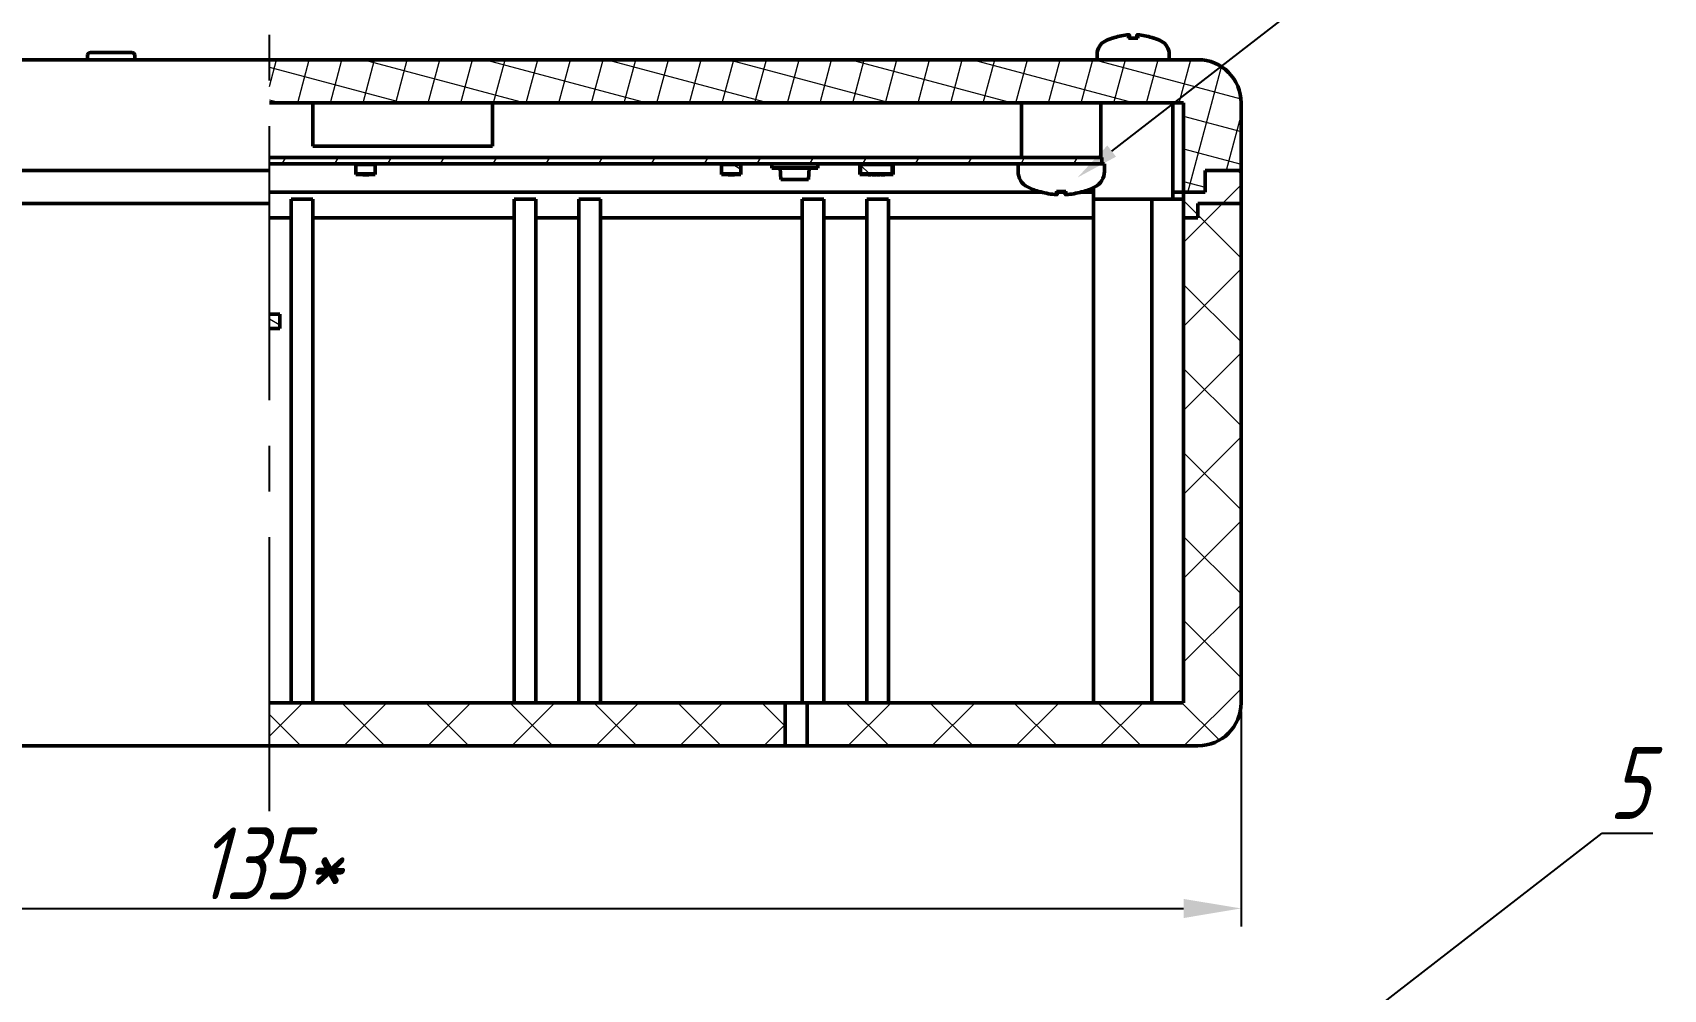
# Model space of a CAD drawing. Header units: millimetres. Extents: x 3004 to 4026, y 1209 to 1506.
# Drawn here: x 3114.4 to 3227.7, y 1303.8 to 1370.3 of the extents above; entities that cross this region are included whole.
import ezdxf
from ezdxf import colors
from ezdxf.entities.mleader import LeaderData, LeaderLine
from ezdxf.math import Vec2, Vec3

# ---------------------------------------------------------------- set-up
doc = ezdxf.new("R2010")
doc.units = ezdxf.units.MM
doc.linetypes.add('CENTER2', pattern=[28.575, 19.05, -3.175, 3.175, -3.175])
for name, color, linetype, lineweight in [('Tonk', 7, 'Continuous', 25), ('Видимый контур (ГОСТ)', 7, 'Continuous', 50), ('Штриховка (ГОСТ)', 7, 'Continuous', 18)]:
    doc.layers.add(name, color=color, linetype=linetype, lineweight=lineweight)
doc.styles.get("Standard").update_dxf_attribs({"font": '', "width": 0.8, "oblique": 15})
doc.styles.get('Standard').set_extended_font_data('GOST type B')
doc.dimstyles.new('ISO-25', dxfattribs={"dimtxt": 2.5, "dimasz": 2.5, "dimexe": 1.25, "dimexo": 0.625, "dimtad": 1, "dimtxsty": 'Standard', "dimcen": 2.5, "dimadec": 0, "dimazin": 0, "dimtfac": 1, "dimtmove": 0, "dimatfit": 3, "dimfxl": 1, "dimarcsym": 0})
pattern_1 = [(150.0002, (3000.2247, 1209.501), (-1.58749, -2.749637), [])]

# ---------------------------------------------------------------- blocks, each defined once
blk = doc.blocks.new('*D21')
at = {"layer": 'Tonk', "color": 0, "lineweight": -2, "transparency": 16777216}
for p, q in [((3063.39, 1323.07), (3063.39, 1308.14)), ((3198.39, 1323.07), (3198.39, 1308.14)), ((3067.39, 1309.39), (3194.39, 1309.39))]:
    blk.add_line(p, q, dxfattribs=at)
at = {"layer": 'Tonk', "color": 0, "transparency": 16777216}
for points in [[(3067.39, 1310.05), (3067.39, 1308.72), (3063.39, 1309.39)], [(3194.39, 1310.05), (3194.39, 1308.72), (3198.39, 1309.39)]]:
    blk.add_solid(points, dxfattribs=at)
at = {"layer": 'Tonk', "color": 0, "transparency": 16777216, "insert": (3130.89, 1312.52), "char_height": 2.5, "attachment_point": 5}
blk.add_mtext('{\\H2x;135*}', dxfattribs=at)
blk = doc.blocks.new('*U33')
at = {"layer": 'Tonk', "color": 0, "linetype": 'CENTER2', "transparency": 16777216}
blk.add_line((0, -26.05), (0, 32.74), dxfattribs=at)

msp = doc.modelspace()

# ---------------------------------------------------------------- hatches: boundary and pattern name
at = {"layer": 'Штриховка (ГОСТ)'}
h = msp.add_hatch(dxfattribs=at)
h.set_pattern_fill('ANSI37', color=256, scale=0.69, angle=120, style=0)
edge = h.paths.add_edge_path()
edge.add_ellipse((3195.392, 1365.39), major_axis=(3, 0), ratio=1, start_angle=0, end_angle=90)
edge.add_line((3195.392, 1368.39), (3130.892, 1368.39))
edge.add_line((3130.892, 1368.39), (3130.892, 1365.39))
edge.add_line((3130.892, 1365.39), (3194.392, 1365.39))
edge.add_line((3194.392, 1365.39), (3194.392, 1359.151))
edge.add_line((3194.392, 1359.151), (3195.902, 1359.151))
edge.add_line((3195.902, 1359.151), (3195.902, 1360.712))
edge.add_line((3195.902, 1360.712), (3198.392, 1360.712))
edge.add_line((3198.392, 1360.712), (3198.392, 1365.39))
h = msp.add_hatch(dxfattribs=at)
h.set_pattern_fill('ANSI31', color=256, scale=25.4, angle=14.99998, style=0)
h.set_pattern_definition([(60, (3000.2247, 1209.501), (-2.74963, 1.5875), [])])
h.paths.add_polyline_path([(3188.717, 1361.59), (3188.717, 1361.152), (3174.21, 1361.152), (3173.81, 1361.152), (3172.31, 1361.152), (3171.91, 1361.152), (3163.64, 1361.152), (3162.29, 1361.152), (3138.24, 1361.152), (3136.89, 1361.152), (3130.892, 1361.152), (3130.892, 1361.59)])
h = msp.add_hatch(dxfattribs=at)
h.set_pattern_fill('ANSI37', color=256, scale=1.3, style=0)
edge = h.paths.add_edge_path()
edge.add_line((3195.892, 1360.69), (3198.392, 1360.69))
edge.add_line((3198.392, 1360.69), (3198.392, 1323.69))
edge.add_ellipse((3195.392, 1323.69), major_axis=(0, -3), ratio=1, start_angle=0, end_angle=90, ccw=False)
edge.add_line((3195.392, 1320.69), (3168.248, 1320.69))
edge.add_line((3168.248, 1320.69), (3168.248, 1323.69))
edge.add_line((3168.248, 1323.69), (3194.392, 1323.69))
edge.add_line((3194.392, 1323.69), (3194.392, 1359.19))
edge.add_line((3194.392, 1359.19), (3195.892, 1359.19))
edge.add_line((3195.892, 1359.19), (3195.892, 1360.69))
h.paths.add_polyline_path([(3130.892, 1323.69), (3166.722, 1323.69), (3166.722, 1320.69), (3130.892, 1320.69)])
h = msp.add_hatch(dxfattribs=at)
h.set_pattern_fill('ANSI31', color=256, scale=25.4, angle=105.00025, style=0)
h.set_pattern_definition(pattern_1)
h.paths.add_polyline_path([(3162.29, 1360.452), (3162.29, 1361.102), (3163.64, 1361.102), (3163.64, 1360.452), (3163.49, 1360.452), (3162.44, 1360.452)])
h = msp.add_hatch(dxfattribs=at)
h.set_pattern_fill('ANSI31', color=256, scale=25.4, angle=90.00021, style=0)
h.set_pattern_definition([(135.0002, (3000.2247, 1209.501), (-2.245056, -2.245072), [])])
h.paths.add_polyline_path([(3171.96, 1360.452), (3171.96, 1361.102), (3172.31, 1361.102), (3173.81, 1361.102), (3174.16, 1361.102), (3174.16, 1360.452), (3173.81, 1360.452), (3172.31, 1360.452)])
h = msp.add_hatch(dxfattribs=at)
h.set_pattern_fill('ANSI31', color=256, scale=25.4, angle=-14.99998, style=0)
h.set_pattern_definition([(30, (3000.2247, 1209.501), (-1.5875, 2.74963), [])])
h.paths.add_polyline_path([(3172.802, 1360.392), (3172.766, 1360.392), (3172.766, 1360.402), (3172.678, 1360.402), (3172.678, 1360.392), (3172.5, 1360.392), (3172.5, 1360.402), (3172.31, 1360.402), (3172.31, 1360.452), (3173.81, 1360.452), (3173.81, 1360.402), (3173.652, 1360.402), (3173.652, 1360.392), (3173.617, 1360.392), (3173.617, 1360.402), (3173.418, 1360.402), (3173.418, 1360.392), (3173.382, 1360.392), (3173.382, 1360.402), (3173.272, 1360.402), (3173.272, 1360.392), (3173.145, 1360.392), (3173.145, 1360.402), (3173.037, 1360.402), (3173.037, 1360.392), (3173.001, 1360.392), (3173.001, 1360.402), (3172.802, 1360.402)])
h = msp.add_hatch(dxfattribs=at)
h.set_pattern_fill('ANSI31', color=256, scale=25.4, angle=105.00025, style=0)
h.set_pattern_definition(pattern_1)
h.paths.add_polyline_path([(3130.892, 1350.702), (3131.612, 1350.702), (3131.612, 1349.702), (3130.892, 1349.702)])

# ---------------------------------------------------------------- linework, layer by layer
at = {"layer": 'Видимый контур (ГОСТ)'}
for p, q in [((3189.491, 1369.897), (3189.476, 1369.897)), ((3191.218, 1369.897), (3190.566, 1369.897)), ((3190.634, 1370.112), (3190.652, 1369.897)), ((3191.15, 1370.112), (3191.132, 1369.897)), ((3192.308, 1369.897), (3192.294, 1369.897)), ((3118.252, 1368.701), (3118.241, 1368.39)), ((3118.452, 1368.894), (3121.328, 1368.894)), ((3121.528, 1368.701), (3121.539, 1368.39)), ((3188.392, 1368.79), (3188.392, 1368.39)), ((3193.392, 1368.79), (3193.392, 1368.39)), ((3066.392, 1368.39), (3130.892, 1368.39)), ((3130.892, 1368.39), (3195.392, 1368.39)), ((3194.392, 1365.39), (3130.892, 1365.39)), ((3133.893, 1362.39), (3133.893, 1365.39)), ((3146.393, 1365.39), (3146.393, 1362.39)), ((3183.142, 1361.59), (3183.142, 1365.39)), ((3188.642, 1361.59), (3188.642, 1365.39)), ((3193.642, 1358.69), (3193.642, 1365.39)), ((3194.392, 1357.39), (3194.392, 1365.39)), ((3198.392, 1365.39), (3198.392, 1358.39)), ((3146.393, 1362.39), (3133.893, 1362.39)), ((3066.392, 1360.69), (3130.892, 1360.69)), ((3130.892, 1361.59), (3188.717, 1361.59)), ((3188.717, 1361.152), (3130.892, 1361.152)), ((3136.89, 1361.152), (3138.24, 1361.152)), ((3136.89, 1361.102), (3136.89, 1361.152)), ((3136.89, 1360.452), (3136.89, 1361.102)), ((3136.89, 1361.102), (3138.24, 1361.102)), ((3138.24, 1361.102), (3136.89, 1361.102)), ((3138.24, 1361.152), (3138.24, 1361.102)), ((3138.24, 1361.102), (3138.24, 1360.452)), ((3162.29, 1361.152), (3163.64, 1361.152)), ((3162.29, 1361.102), (3162.29, 1361.152)), ((3162.29, 1360.452), (3162.29, 1361.102)), ((3162.29, 1361.102), (3163.64, 1361.102)), ((3163.64, 1361.102), (3162.29, 1361.102)), ((3163.64, 1361.152), (3163.64, 1361.102)), ((3163.64, 1361.102), (3163.64, 1360.452)), ((3165.78, 1360.862), (3165.78, 1361.152)), ((3168.98, 1360.862), (3165.78, 1360.862)), ((3165.78, 1360.852), (3165.78, 1360.862)), ((3168.98, 1360.862), (3165.78, 1360.862)), ((3166.38, 1360.852), (3165.78, 1360.852)), ((3166.068, 1360.842), (3166.068, 1360.852)), ((3166.068, 1360.842), (3166.367, 1360.842)), ((3166.367, 1360.842), (3166.367, 1360.852)), ((3166.38, 1360.852), (3168.38, 1360.852)), ((3166.38, 1360.852), (3166.422, 1360.052)), ((3168.338, 1360.052), (3168.38, 1360.852)), ((3168.98, 1360.852), (3168.38, 1360.852)), ((3168.98, 1361.152), (3168.98, 1360.862)), ((3168.98, 1360.852), (3168.98, 1360.862)), ((3171.91, 1361.152), (3172.31, 1361.152)), ((3171.91, 1360.402), (3171.91, 1361.152)), ((3171.96, 1360.452), (3171.96, 1361.102)), ((3171.96, 1361.102), (3174.16, 1361.102)), ((3171.96, 1361.102), (3171.96, 1360.452)), ((3172.31, 1361.102), (3171.96, 1361.102)), ((3172.31, 1361.152), (3172.31, 1361.102)), ((3173.81, 1361.152), (3174.21, 1361.152)), ((3173.81, 1361.102), (3173.81, 1361.152)), ((3174.16, 1361.102), (3173.81, 1361.102)), ((3174.16, 1361.102), (3174.16, 1360.452)), ((3174.16, 1360.452), (3174.16, 1361.102)), ((3174.21, 1361.152), (3174.21, 1360.402)), ((3182.892, 1360.619), (3182.892, 1361.152)), ((3188.717, 1361.59), (3188.717, 1361.152)), ((3188.717, 1361.59), (3188.717, 1361.59)), ((3188.717, 1361.152), (3188.717, 1361.59)), ((3188.717, 1361.152), (3188.717, 1361.152)), ((3188.892, 1361.152), (3188.717, 1361.152)), ((3188.892, 1360.619), (3188.892, 1361.152)), ((3195.892, 1360.69), (3198.392, 1360.69)), ((3195.892, 1359.19), (3195.892, 1360.69)), ((3198.392, 1360.69), (3198.392, 1323.69)), ((3138.24, 1360.452), (3136.89, 1360.452)), ((3136.89, 1360.452), (3136.89, 1360.402)), ((3136.89, 1360.402), (3137.04, 1360.402)), ((3137.04, 1360.452), (3138.09, 1360.452)), ((3137.04, 1360.402), (3137.04, 1360.452)), ((3138.09, 1360.402), (3137.04, 1360.402)), ((3137.368, 1360.392), (3137.368, 1360.402)), ((3137.368, 1360.392), (3137.378, 1360.392)), ((3137.378, 1360.392), (3137.378, 1360.402)), ((3137.378, 1360.392), (3137.419, 1360.392)), ((3137.419, 1360.392), (3137.419, 1360.402)), ((3137.419, 1360.392), (3137.517, 1360.392)), ((3137.517, 1360.392), (3137.517, 1360.402)), ((3137.517, 1360.392), (3137.647, 1360.392)), ((3137.647, 1360.392), (3137.647, 1360.402)), ((3137.647, 1360.392), (3137.788, 1360.392)), ((3137.788, 1360.392), (3137.788, 1360.402)), ((3138.09, 1360.452), (3138.09, 1360.402)), ((3138.09, 1360.402), (3138.24, 1360.402)), ((3138.24, 1360.402), (3138.24, 1360.452)), ((3162.29, 1360.452), (3162.29, 1360.402)), ((3163.64, 1360.452), (3162.29, 1360.452)), ((3162.29, 1360.402), (3162.44, 1360.402)), ((3162.44, 1360.452), (3163.49, 1360.452)), ((3162.44, 1360.402), (3162.44, 1360.452)), ((3163.49, 1360.402), (3162.44, 1360.402)), ((3162.768, 1360.392), (3162.768, 1360.402)), ((3162.768, 1360.392), (3162.778, 1360.392)), ((3162.778, 1360.392), (3162.778, 1360.402)), ((3162.778, 1360.392), (3162.819, 1360.392)), ((3162.819, 1360.392), (3162.819, 1360.402)), ((3162.819, 1360.392), (3162.917, 1360.392)), ((3162.917, 1360.392), (3162.917, 1360.402)), ((3162.917, 1360.392), (3163.047, 1360.392)), ((3163.047, 1360.392), (3163.047, 1360.402)), ((3163.047, 1360.392), (3163.188, 1360.392)), ((3163.188, 1360.392), (3163.188, 1360.402)), ((3163.49, 1360.452), (3163.49, 1360.402)), ((3163.49, 1360.402), (3163.64, 1360.402)), ((3163.64, 1360.402), (3163.64, 1360.452)), ((3166.422, 1360.052), (3168.338, 1360.052)), ((3172.31, 1360.402), (3171.91, 1360.402)), ((3174.16, 1360.452), (3171.96, 1360.452)), ((3171.96, 1360.452), (3172.31, 1360.452)), ((3172.31, 1360.452), (3172.31, 1360.402)), ((3172.31, 1360.452), (3173.81, 1360.452)), ((3172.31, 1360.402), (3172.31, 1360.452)), ((3172.5, 1360.402), (3172.31, 1360.402)), ((3172.479, 1360.392), (3172.479, 1360.402)), ((3172.479, 1360.392), (3172.5, 1360.392)), ((3172.5, 1360.392), (3172.5, 1360.402)), ((3172.678, 1360.392), (3172.5, 1360.392)), ((3172.678, 1360.402), (3172.678, 1360.392)), ((3172.766, 1360.402), (3172.678, 1360.402)), ((3172.766, 1360.392), (3172.766, 1360.402)), ((3172.802, 1360.392), (3172.766, 1360.392)), ((3172.802, 1360.402), (3172.802, 1360.392)), ((3173.001, 1360.402), (3172.802, 1360.402)), ((3172.903, 1360.392), (3172.903, 1360.402)), ((3173.001, 1360.392), (3173.001, 1360.402)), ((3173.037, 1360.392), (3173.001, 1360.392)), ((3173.037, 1360.402), (3173.037, 1360.392)), ((3173.145, 1360.402), (3173.037, 1360.402)), ((3173.094, 1360.392), (3173.094, 1360.402)), ((3173.094, 1360.392), (3173.145, 1360.392)), ((3173.145, 1360.392), (3173.145, 1360.402)), ((3173.272, 1360.392), (3173.145, 1360.392)), ((3173.272, 1360.402), (3173.272, 1360.392)), ((3173.382, 1360.402), (3173.272, 1360.402)), ((3173.272, 1360.392), (3173.325, 1360.392)), ((3173.325, 1360.392), (3173.325, 1360.402)), ((3173.382, 1360.392), (3173.382, 1360.402)), ((3173.418, 1360.392), (3173.382, 1360.392)), ((3173.418, 1360.402), (3173.418, 1360.392)), ((3173.617, 1360.402), (3173.418, 1360.402)), ((3173.518, 1360.392), (3173.518, 1360.402)), ((3173.617, 1360.392), (3173.617, 1360.402)), ((3173.652, 1360.392), (3173.617, 1360.392)), ((3173.652, 1360.402), (3173.652, 1360.392)), ((3173.81, 1360.402), (3173.652, 1360.402)), ((3173.81, 1360.452), (3174.16, 1360.452)), ((3173.81, 1360.402), (3173.81, 1360.452)), ((3173.81, 1360.452), (3173.81, 1360.402)), ((3174.21, 1360.402), (3173.81, 1360.402)), ((3188.142, 1358.69), (3188.142, 1359.503)), ((3130.892, 1358.39), (3066.392, 1358.39)), ((3184.507, 1359.19), (3130.892, 1359.19)), ((3132.392, 1358.69), (3132.392, 1323.69)), ((3132.392, 1358.69), (3133.892, 1358.69)), ((3133.892, 1358.69), (3133.892, 1323.69)), ((3147.892, 1358.69), (3147.892, 1323.69)), ((3147.892, 1358.69), (3149.392, 1358.69)), ((3149.392, 1358.69), (3149.392, 1323.69)), ((3152.392, 1358.69), (3152.392, 1323.69)), ((3152.392, 1358.69), (3153.892, 1358.69)), ((3153.892, 1358.69), (3153.892, 1323.69)), ((3167.892, 1358.69), (3167.892, 1323.69)), ((3167.892, 1358.69), (3169.392, 1358.69)), ((3169.392, 1358.69), (3169.392, 1323.69)), ((3172.392, 1358.69), (3172.392, 1323.69)), ((3172.392, 1358.69), (3173.892, 1358.69)), ((3173.892, 1358.69), (3173.892, 1323.69)), ((3184.35, 1359.232), (3184.363, 1359.232)), ((3185.565, 1359.232), (3186.219, 1359.232)), ((3185.614, 1359.02), (3185.632, 1359.232)), ((3186.156, 1359.19), (3185.628, 1359.19)), ((3186.171, 1359.02), (3186.152, 1359.232)), ((3188.142, 1359.19), (3187.277, 1359.19)), ((3187.421, 1359.232), (3187.434, 1359.232)), ((3188.142, 1358.69), (3192.192, 1358.69)), ((3188.142, 1358.69), (3188.142, 1323.69)), ((3188.142, 1358.69), (3192.192, 1358.69)), ((3194.392, 1358.69), (3192.192, 1358.69)), ((3192.192, 1358.69), (3192.192, 1323.69)), ((3194.392, 1359.19), (3193.642, 1359.19)), ((3194.392, 1359.19), (3195.892, 1359.19)), ((3194.392, 1359.19), (3194.392, 1323.69)), ((3195.392, 1358.39), (3195.392, 1357.39)), ((3198.392, 1358.39), (3195.392, 1358.39)), ((3130.892, 1357.39), (3132.392, 1357.39)), ((3133.892, 1357.39), (3147.892, 1357.39)), ((3149.392, 1357.39), (3152.392, 1357.39)), ((3153.892, 1357.39), (3167.892, 1357.39)), ((3169.392, 1357.39), (3172.392, 1357.39)), ((3173.892, 1357.39), (3188.142, 1357.39)), ((3195.392, 1357.39), (3194.392, 1357.39)), ((3130.892, 1350.702), (3131.612, 1350.702)), ((3131.612, 1350.702), (3131.612, 1349.702)), ((3131.612, 1349.702), (3130.892, 1349.702)), ((3130.892, 1323.69), (3166.722, 1323.69)), ((3166.722, 1323.69), (3166.722, 1320.69)), ((3166.722, 1323.69), (3168.248, 1323.69)), ((3168.248, 1323.69), (3194.392, 1323.69)), ((3168.248, 1320.69), (3168.248, 1323.69)), ((3130.892, 1320.69), (3066.392, 1320.69)), ((3166.722, 1320.69), (3130.892, 1320.69)), ((3168.248, 1320.69), (3166.722, 1320.69)), ((3195.392, 1320.69), (3168.248, 1320.69))]:
    msp.add_line(p, q, dxfattribs=at)
for centre, radius, start, end in [((3190.892, 1365.75), 4.39, 109.45641, 116.26077), ((3189.476, 1369.757), 0.14, 90, 109.45641), ((3192.308, 1369.757), 0.14, 70.54359, 90), ((3190.892, 1365.75), 4.39, 63.73923, 70.54359), ((3118.452, 1368.694), 0.2, 90, 178), ((3121.328, 1368.694), 0.2, 2, 90), ((3189.392, 1368.79), 1, 116.26077, 179.99), ((3192.392, 1368.79), 1, 0.01, 63.73923), ((3195.392, 1365.39), 3, 0, 90), ((3184.092, 1360.619), 1.2, 180.01, 243.32978), ((3185.892, 1364.202), 5.21, 243.32978, 252.29463), ((3185.892, 1364.202), 5.21, 287.70537, 296.67022), ((3187.692, 1360.619), 1.2, 296.67022, 359.99), ((3184.35, 1359.372), 0.14, 252.29463, 270), ((3187.434, 1359.372), 0.14, 270, 287.70537), ((3195.392, 1323.69), 3, 270, 0)]:
    msp.add_arc(centre, radius, start, end, dxfattribs=at)
for centre, major_axis, ratio, start_param, end_param in [((3190.877, 1365.764), (3.046, 3.157), 0.9920917, 0.8679292, 1.1001315), ((3191.053, 1365.764), (-0.384, 4.37), 0.0903208, 0.096395, 0.3285973), ((3190.731, 1365.764), (0.384, 4.37), 0.0903208, 5.954588, 6.1867903), ((3190.907, 1365.764), (3.046, -3.157), 0.9920917, 2.0414611, 2.2736634), ((3185.879, 1364.184), (-4.19, 3.09), 0.9941196, 1.9030578, 2.1144873), ((3186.096, 1364.184), (-0.455, -5.186), 0.0642654, 5.9828971, 6.1943266), ((3185.688, 1364.184), (0.455, -5.186), 0.0642654, 0.0888587, 0.3002882), ((3185.905, 1364.184), (-4.19, -3.09), 0.9941196, 1.0271053, 1.2385348)]:
    msp.add_ellipse(centre, major_axis=major_axis, ratio=ratio, start_param=start_param, end_param=end_param, dxfattribs=at)
for points, knots in [([(3190.457, 1370.111), (3190.477, 1370.113), (3190.499, 1370.115), (3190.54, 1370.118), (3190.559, 1370.118), (3190.591, 1370.119), (3190.605, 1370.119), (3190.625, 1370.117), (3190.631, 1370.115), (3190.634, 1370.113), (3190.634, 1370.112), (3190.633, 1370.111)], [0, 0, 0, 0, 0.006108578, 0.006108578, 0.012217156, 0.012217156, 0.018309373, 0.018309373, 0.02440159, 0.02440159, 0.027283129, 0.027283129, 0.027283129, 0.027283129]), ([(3191.151, 1370.111), (3191.149, 1370.113), (3191.152, 1370.115), (3191.165, 1370.118), (3191.175, 1370.118), (3191.201, 1370.119), (3191.218, 1370.119), (3191.257, 1370.117), (3191.278, 1370.115), (3191.307, 1370.113), (3191.317, 1370.112), (3191.327, 1370.111)], [0, 0, 0, 0, 0.006108578, 0.006108578, 0.012217156, 0.012217156, 0.018309373, 0.018309373, 0.02440159, 0.02440159, 0.027283129, 0.027283129, 0.027283129, 0.027283129]), ([(3172.802, 1360.392), (3172.802, 1360.392), (3172.803, 1360.392), (3172.804, 1360.392), (3172.805, 1360.392), (3172.807, 1360.392), (3172.809, 1360.392), (3172.812, 1360.392), (3172.815, 1360.392), (3172.818, 1360.392), (3172.822, 1360.392), (3172.827, 1360.392), (3172.831, 1360.392), (3172.836, 1360.392), (3172.841, 1360.392), (3172.846, 1360.392), (3172.854, 1360.392), (3172.864, 1360.392), (3172.877, 1360.392), (3172.889, 1360.392), (3172.898, 1360.392), (3172.903, 1360.392)], [0.11939288, 0.11939288, 0.11939288, 0.11939288, 0.12848646, 0.18817513, 0.24510613, 0.29944842, 0.35082294, 0.39994168, 0.44667174, 0.49125453, 0.53337634, 0.57385275, 0.61252631, 0.64959714, 0.68553204, 0.72010579, 0.75383766, 0.81892542, 0.88049346, 0.94031133, 1, 1, 1, 1]), ([(3172.903, 1360.392), (3172.907, 1360.392), (3172.916, 1360.392), (3172.929, 1360.392), (3172.942, 1360.392), (3172.951, 1360.392), (3172.959, 1360.392), (3172.965, 1360.392), (3172.97, 1360.392), (3172.974, 1360.392), (3172.979, 1360.392), (3172.983, 1360.392), (3172.986, 1360.392), (3172.989, 1360.392), (3172.992, 1360.392), (3172.995, 1360.392), (3172.997, 1360.392), (3172.999, 1360.392), (3173, 1360.392), (3173.001, 1360.392), (3173.001, 1360.392), (3173.001, 1360.392)], [0, 0, 0, 0, 0.06038662, 0.12088325, 0.18275462, 0.24781103, 0.2812991, 0.31508762, 0.3497024, 0.38485658, 0.4209662, 0.45851119, 0.49717472, 0.53760205, 0.58050302, 0.62746754, 0.67838821, 0.73398322, 0.7937467, 0.85771367, 0.88067114, 0.88067114, 0.88067114, 0.88067114]), ([(3173.418, 1360.392), (3173.418, 1360.392), (3173.418, 1360.392), (3173.419, 1360.392), (3173.42, 1360.392), (3173.422, 1360.392), (3173.424, 1360.392), (3173.427, 1360.392), (3173.43, 1360.392), (3173.434, 1360.392), (3173.438, 1360.392), (3173.442, 1360.392), (3173.446, 1360.392), (3173.451, 1360.392), (3173.456, 1360.392), (3173.462, 1360.392), (3173.469, 1360.392), (3173.479, 1360.392), (3173.492, 1360.392), (3173.505, 1360.392), (3173.514, 1360.392), (3173.518, 1360.392)], [0.11939337, 0.11939337, 0.11939337, 0.11939337, 0.12848646, 0.18817513, 0.24510613, 0.29944842, 0.35082294, 0.39994168, 0.44667174, 0.49125453, 0.53337634, 0.57385275, 0.61252631, 0.64959714, 0.68553204, 0.72010579, 0.75383766, 0.81892542, 0.88049346, 0.94031133, 1, 1, 1, 1]), ([(3173.518, 1360.392), (3173.522, 1360.392), (3173.531, 1360.392), (3173.544, 1360.392), (3173.557, 1360.392), (3173.567, 1360.392), (3173.575, 1360.392), (3173.58, 1360.392), (3173.585, 1360.392), (3173.59, 1360.392), (3173.594, 1360.392), (3173.598, 1360.392), (3173.602, 1360.392), (3173.605, 1360.392), (3173.608, 1360.392), (3173.61, 1360.392), (3173.612, 1360.392), (3173.614, 1360.392), (3173.615, 1360.392), (3173.616, 1360.392), (3173.616, 1360.392), (3173.617, 1360.392)], [0, 0, 0, 0, 0.06038662, 0.12088325, 0.18275462, 0.24781103, 0.2812991, 0.31508762, 0.3497024, 0.38485658, 0.4209662, 0.45851119, 0.49717472, 0.53760205, 0.58050302, 0.62746754, 0.67838821, 0.73398322, 0.7937467, 0.85771367, 0.88067065, 0.88067065, 0.88067065, 0.88067065]), ([(3185.613, 1359.021), (3185.615, 1359.019), (3185.611, 1359.017), (3185.595, 1359.015), (3185.583, 1359.014), (3185.552, 1359.013), (3185.532, 1359.014), (3185.489, 1359.016), (3185.464, 1359.017), (3185.434, 1359.02), (3185.426, 1359.021), (3185.418, 1359.021)], [0, 0, 0, 0, 0.006922851, 0.006922851, 0.013845702, 0.013845702, 0.020756929, 0.020756929, 0.027668156, 0.027668156, 0.030004467, 0.030004467, 0.030004467, 0.030004467]), ([(3186.366, 1359.021), (3186.343, 1359.019), (3186.319, 1359.017), (3186.272, 1359.015), (3186.251, 1359.014), (3186.216, 1359.013), (3186.201, 1359.014), (3186.179, 1359.016), (3186.173, 1359.017), (3186.171, 1359.02), (3186.17, 1359.021), (3186.171, 1359.021)], [0, 0, 0, 0, 0.006922851, 0.006922851, 0.013845702, 0.013845702, 0.020756929, 0.020756929, 0.027668156, 0.027668156, 0.030004467, 0.030004467, 0.030004467, 0.030004467])]:
    msp.add_open_spline(points, degree=3, knots=knots, dxfattribs=at)
for points in [[(3190.562, 1369.889), (3190.563, 1369.894), (3190.565, 1369.897), (3190.566, 1369.897)], [(3191.218, 1369.897), (3191.219, 1369.897), (3191.221, 1369.894), (3191.222, 1369.889)], [(3185.565, 1359.232), (3185.564, 1359.232), (3185.563, 1359.235), (3185.563, 1359.239)], [(3186.221, 1359.239), (3186.221, 1359.235), (3186.22, 1359.232), (3186.219, 1359.232)]]:
    msp.add_open_spline(points, degree=3, dxfattribs=at)

# ---------------------------------------------------------------- block references
at = {"layer": 'Tonk', "linetype": 'CENTER2'}
msp.add_blockref('*U33', (3130.892, 1342.19), dxfattribs=at)

# ---------------------------------------------------------------- dimensions: what is measured, and where the dimension line sits
at = {"layer": 'Tonk'}
dim = msp.add_linear_dim(base=(3198.392, 1309.388), p1=(3063.392, 1323.69), p2=(3198.392, 1323.69), text='{\\H2x;<>*}', dimstyle='ISO-25', override={"dimasz": 4}, dxfattribs=at)
dim.commit()
dim.dimension.update_dxf_attribs({"geometry": '*D21', "text_midpoint": (3130.892, 1312.517)})

# ---------------------------------------------------------------- leaders
ml = msp.add_multileader_mtext('Standard', dxfattribs=at)
ml.set_content('4', color=256)
ml.set_leader_properties()
ml.build(insert=Vec2(0, 0))
ml.multileader.update_dxf_attribs({"text_left_attachment_type": 6, "text_right_attachment_type": 6, "dogleg_length": 0.36, "arrow_head_size": 3})
ctx = ml.context
ctx.base_point, ctx.char_height, ctx.arrow_head_size, ctx.landing_gap_size, ctx.plane_origin = Vec3(3218.992, 1384.674), 5, 3, 0.1, Vec3(3210.138, 1383.83)
ctx.left_attachment, ctx.right_attachment = 6, 6
notes = []
notes.append((ctx, [(0, (1, 1, 0), (3218.632, 1384.674), (1, 0), 0.36, [(0, [(3187.029, 1360.201)], 0, [])])]))
ctx.mtext.insert, ctx.mtext.flow_direction = Vec3(3219.092, 1390.674), 5
ml = msp.add_multileader_mtext('Standard', dxfattribs=at)
ml.set_content('5', color=256)
ml.set_leader_properties()
ml.build(insert=Vec2(0, 0))
ml.multileader.update_dxf_attribs({"text_left_attachment_type": 6, "text_right_attachment_type": 6, "dogleg_length": 0.36, "arrow_head_size": 3})
ctx = ml.context
ctx.base_point, ctx.char_height, ctx.arrow_head_size, ctx.landing_gap_size, ctx.plane_origin = Vec3(3223.842, 1314.616), 5, 3, 0.1, Vec3(3214.987, 1313.771)
ctx.left_attachment, ctx.right_attachment = 6, 6
notes.append((ctx, [(0, (1, 1, 0), (3223.482, 1314.616), (1, 0), 0.36, [(0, [(3191.878, 1290.143)], 0, [])])]))
ctx.mtext.insert, ctx.mtext.flow_direction = Vec3(3223.942, 1320.616), 5
for ctx, leaders in notes:
    for number, flags, end, landing, length, lines in leaders:
        leader = LeaderData()
        leader.index, (leader.has_last_leader_line, leader.has_dogleg_vector, leader.attachment_direction) = number, flags
        leader.last_leader_point, leader.dogleg_vector, leader.dogleg_length = Vec3(end), Vec3(landing), length
        for number, points, colour, breaks in lines:
            line = LeaderLine()
            line.index, line.vertices, line.color, line.breaks = number, Vec3.list(points), colors.encode_raw_color(colour), breaks
            leader.lines.append(line)
        ctx.leaders.append(leader)

doc.saveas('drawing.dxf')
